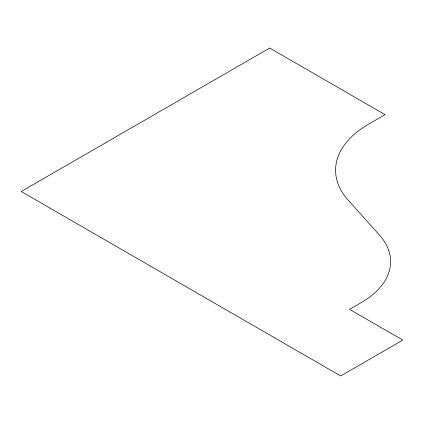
<?xml version="1.0" encoding="UTF-8"?>
<svg xmlns="http://www.w3.org/2000/svg" width="424" height="424" viewBox="0 0 424 424"><rect width="100%" height="100%" fill="white"/><g stroke="black" fill="none" stroke-linecap="round" stroke-linejoin="round"><path stroke-width="0.64" d="M269.685 48.045L21.2 191.505L340.679 375.956L402.8 340.09L349.551 309.35L361.221 302.614A100.403 57.966 0 0 0 379.385 234.976L348.215 200.213A112.954 65.211 0 0 1 368.652 124.121L385.05 114.65L269.685 48.045"/></g></svg>
